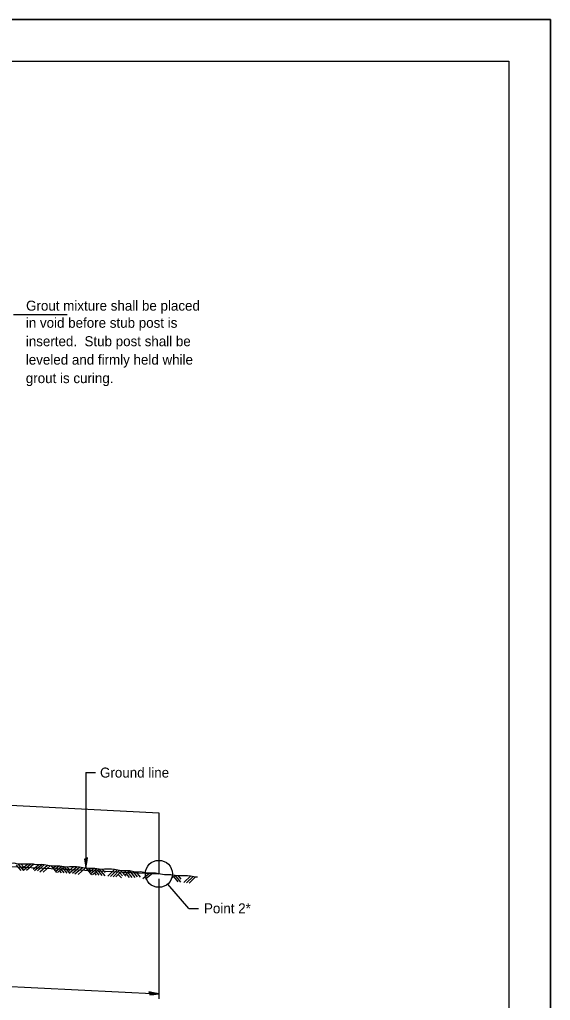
# Model space of a CAD drawing. Extents: x 1499079 to 1501883, y 1499349 to 1499789.
# Drawn here: x 1500312 to 1500439.5, y 1499553.5 to 1499789.2 of the extents above; entities that cross this region are included whole.
import ezdxf

# ---------------------------------------------------------------- set-up
doc = ezdxf.new("R2010")
doc.units = 0
for name, color, linetype in [('Design_EX_Roadway Dimensions', 7, 'Continuous'), ('Level 48', 7, 'Continuous'), ('Sheets_50 Reference Boundary', 7, 'Continuous'), ('Sheets_General Details', 7, 'Continuous'), ('Sheets_Printer Plotting Border', 7, 'Continuous'), ('XSC_Exist Ground', 7, 'Continuous')]:
    doc.layers.add(name, color=color, linetype=linetype)

msp = doc.modelspace()

# ---------------------------------------------------------------- linework, layer by layer
at = {"layer": 'Design_EX_Roadway Dimensions'}
for p, q in [((1500310.54, 1499718.37), (1500323.43, 1499718.37)), ((1500125.18, 1499609.71), (1500345.47, 1499598.64)), ((1500327.96, 1499608.33), (1500330.28, 1499608.33)), ((1500327.96, 1499608.33), (1500327.96, 1499585.38)), ((1500345.47, 1499598.64), (1500345.47, 1499583.95)), ((1500212.26, 1499590.65), (1500345.47, 1499583.95)), ((1500345.47, 1499582.76), (1500345.47, 1499553.9)), ((1500352.64, 1499575.6), (1500347.59, 1499581.49)), ((1500352.64, 1499575.6), (1500354.96, 1499575.6)), ((1500125.18, 1499566.17), (1500345.47, 1499555.1))]:
    msp.add_line(p, q, dxfattribs=at)
for points in [[(1500327.99, 1499587.59), (1500327.64, 1499587.5), (1500327.8, 1499586.58), (1500327.96, 1499585.38), (1500328.14, 1499586.66), (1500328.35, 1499587.78), (1500327.76, 1499587.46), (1500327.96, 1499586.18), (1500328.22, 1499587.61), (1500327.93, 1499587.39), (1500327.97, 1499586.8), (1500328.06, 1499587.37)], [(1500343.27, 1499555.24), (1500343.33, 1499554.9), (1500344.27, 1499555), (1500345.47, 1499555.1), (1500344.2, 1499555.34), (1500343.09, 1499555.61), (1500343.39, 1499555.01), (1500344.66, 1499555.14), (1500343.26, 1499555.48), (1500343.46, 1499555.17), (1500344.06, 1499555.17), (1500343.49, 1499555.3)]]:
    msp.add_lwpolyline(points, dxfattribs=at)
msp.add_circle((1500345.47, 1499583.95), 3.24, dxfattribs=at)
at = {"layer": 'Level 48'}
msp.add_lwpolyline([(1499759.49, 1499789.19), (1500439.49, 1499789.19), (1500439.49, 1499349.19), (1499759.49, 1499349.19)], close=True, dxfattribs=at)
at = {"layer": 'Sheets_50 Reference Boundary'}
msp.add_lwpolyline([(1499799.49, 1499779.18), (1500429.49, 1499779.18), (1500429.49, 1499379.19), (1499799.49, 1499379.19)], close=True, dxfattribs=at)
at = {"layer": 'Sheets_General Details'}
for p, q in [((1500439.49, 1499789.19), (1499759.49, 1499789.19)), ((1500439.49, 1499349.19), (1500439.49, 1499789.19))]:
    msp.add_line(p, q, dxfattribs=at)
msp.add_lwpolyline([(1499799.49, 1499779.19), (1500429.49, 1499779.19), (1500429.49, 1499359.19), (1499799.49, 1499359.19)], close=True, dxfattribs=at)
at = {"layer": 'Sheets_Printer Plotting Border'}
msp.add_lwpolyline([(1499759.49, 1499349.19), (1500439.49, 1499349.19), (1500439.49, 1499789.19), (1499759.49, 1499789.19)], close=True, dxfattribs=at)
at = {"layer": 'XSC_Exist Ground'}
for p, q in [((1500312.39, 1499584.79), (1500311.31, 1499586.04)), ((1500313.08, 1499584.74), (1500311.69, 1499586.36)), ((1500313.02, 1499585.54), (1500312.36, 1499586.32)), ((1500312.65, 1499585.23), (1500313.98, 1499586.36)), ((1500312.97, 1499584.86), (1500314.7, 1499586.34)), ((1500313.66, 1499584.81), (1500315.4, 1499586.3)), ((1500315.3, 1499585.1), (1500316.62, 1499586.23)), ((1500315.62, 1499584.73), (1500317.35, 1499586.21)), ((1500316.31, 1499584.68), (1500318.04, 1499586.17)), ((1500316.91, 1499584.47), (1500318.74, 1499586.04)), ((1500317.65, 1499584.37), (1500319.48, 1499585.94)), ((1500320.98, 1499584.3), (1500319.59, 1499585.93)), ((1500320.1, 1499585.33), (1500320.74, 1499585.88)), ((1500320.42, 1499584.97), (1500321.51, 1499585.9)), ((1500320.73, 1499584.6), (1500322.13, 1499585.79)), ((1500321.12, 1499584.29), (1500322.74, 1499585.68)), ((1500321.39, 1499584.27), (1500321.27, 1499584.41)), ((1500322.08, 1499584.22), (1500321.63, 1499584.73)), ((1500322.76, 1499584.17), (1500322.01, 1499585.05)), ((1500323.45, 1499584.11), (1500322.37, 1499585.36)), ((1500324.14, 1499584.05), (1500322.74, 1499585.68)), ((1500324.08, 1499584.86), (1500323.42, 1499585.65)), ((1500323.71, 1499584.55), (1500325.03, 1499585.68)), ((1500324.03, 1499584.18), (1500325.76, 1499585.66)), ((1500324.72, 1499584.13), (1500326.46, 1499585.62)), ((1500325.32, 1499583.92), (1500327.15, 1499585.49)), ((1500326.06, 1499583.82), (1500327.89, 1499585.38)), ((1500329.39, 1499583.75), (1500328, 1499585.38)), ((1500328.51, 1499584.78), (1500329.15, 1499585.33)), ((1500328.83, 1499584.41), (1500329.92, 1499585.35)), ((1500329.14, 1499584.05), (1500330.54, 1499585.24)), ((1500329.53, 1499583.74), (1500331.15, 1499585.13)), ((1500329.81, 1499583.72), (1500329.68, 1499583.86)), ((1500330.49, 1499583.67), (1500330.05, 1499584.18)), ((1500331.17, 1499583.61), (1500330.42, 1499584.5)), ((1500331.86, 1499583.56), (1500330.79, 1499584.81)), ((1500332.55, 1499583.5), (1500331.16, 1499585.13)), ((1500332.55, 1499584.25), (1500331.83, 1499585.1)), ((1500333.22, 1499583.39), (1500334.87, 1499585.04)), ((1500333.82, 1499583.3), (1500335.42, 1499584.9)), ((1500334.46, 1499583.26), (1500336, 1499584.8)), ((1500335.11, 1499583.23), (1500336.62, 1499584.74)), ((1500336.53, 1499582.99), (1500335.71, 1499583.81)), ((1500336.75, 1499583.47), (1500336.06, 1499584.16)), ((1500337.57, 1499583.41), (1500336.42, 1499584.56)), ((1500337.12, 1499584.14), (1500337.71, 1499584.73)), ((1500337.4, 1499583.72), (1500338.41, 1499584.73)), ((1500338.43, 1499583.06), (1500337.68, 1499583.96)), ((1500339.09, 1499583.09), (1500338.02, 1499584.36)), ((1500339.79, 1499583.09), (1500338.43, 1499584.73)), ((1500340.3, 1499583.27), (1500339.26, 1499584.53)), ((1500341.05, 1499583.19), (1500340, 1499584.45)), ((1500341.59, 1499582.8), (1500343.3, 1499584.22)), ((1500342.27, 1499582.74), (1500344.02, 1499584.19)), ((1500348.61, 1499582.92), (1500349.41, 1499583.6)), ((1500350.1, 1499582.01), (1500349.04, 1499583.28)), ((1500350.78, 1499581.96), (1500349.41, 1499583.6)), ((1500350.79, 1499582.7), (1500350.08, 1499583.56)), ((1500351.48, 1499581.85), (1500353.13, 1499583.49)), ((1500352.07, 1499581.75), (1500353.68, 1499583.35)), ((1500352.72, 1499581.71), (1500354.26, 1499583.24))]:
    msp.add_line(p, q, dxfattribs=at)
for points in [[(1500304.56, 1499586.92), (1500306.21, 1499586.92), (1500306.9, 1499586.87), (1500308.12, 1499586.64), (1500309.08, 1499586.57), (1500309.22, 1499586.55), (1500310.6, 1499586.59), (1500311.55, 1499586.37), (1500312.23, 1499586.32), (1500312.97, 1499586.37)], [(1500312.97, 1499586.37), (1500314.62, 1499586.37), (1500315.31, 1499586.32), (1500315.77, 1499586.23)], [(1500315.77, 1499586.23), (1500317.27, 1499586.24), (1500317.96, 1499586.19), (1500319.18, 1499585.96), (1500320.14, 1499585.88), (1500320.28, 1499585.88), (1500321.66, 1499585.9), (1500322.61, 1499585.69), (1500323.29, 1499585.64), (1500324.03, 1499585.68)], [(1500324.03, 1499585.68), (1500325.68, 1499585.69), (1500326.37, 1499585.64), (1500327.59, 1499585.41), (1500328.55, 1499585.33), (1500328.69, 1499585.32), (1500330.07, 1499585.35), (1500331.02, 1499585.14), (1500331.7, 1499585.09), (1500332.44, 1499585.13)], [(1500332.44, 1499585.13), (1500334.1, 1499585.13), (1500334.79, 1499585.06), (1500336, 1499584.81), (1500336.96, 1499584.72), (1500337.1, 1499584.72), (1500338.48, 1499584.72), (1500339.42, 1499584.5), (1500340.11, 1499584.44), (1500341.08, 1499584.49), (1500342.29, 1499584.24)], [(1500342.29, 1499584.24), (1500343.95, 1499584.23), (1500344.64, 1499584.17), (1500345.85, 1499583.92), (1500346.82, 1499583.83), (1500346.95, 1499583.82), (1500348.33, 1499583.83), (1500349.27, 1499583.61), (1500349.96, 1499583.55), (1500350.7, 1499583.59)], [(1500350.7, 1499583.59), (1500352.36, 1499583.57), (1500353.04, 1499583.51), (1500354.26, 1499583.26), (1500354.74, 1499583.22)]]:
    msp.add_lwpolyline(points, dxfattribs=at)

# ---------------------------------------------------------------- texts
at = {"layer": 'Design_EX_Roadway Dimensions'}
for s, height, p in [('Grout mixture shall be placed', 2.4002, (1500313.58, 1499719.26)), ('in void before stub post is', 2.4002, (1500313.52, 1499715.15)), ('inserted.  Stub post shall be', 2.4002, (1500313.52, 1499710.72)), ('leveled and firmly held while', 2.4002, (1500313.52, 1499706.29)), ('grout is curing.', 2.4002, (1500313.52, 1499701.85)), ('Ground line', 2.4002, (1500331.34, 1499607.08)), ('Point 2*', 2.4, (1500356.31, 1499574.46))]:
    msp.add_text(s, height=height, dxfattribs=at).set_placement(p)

doc.saveas('drawing.dxf')
